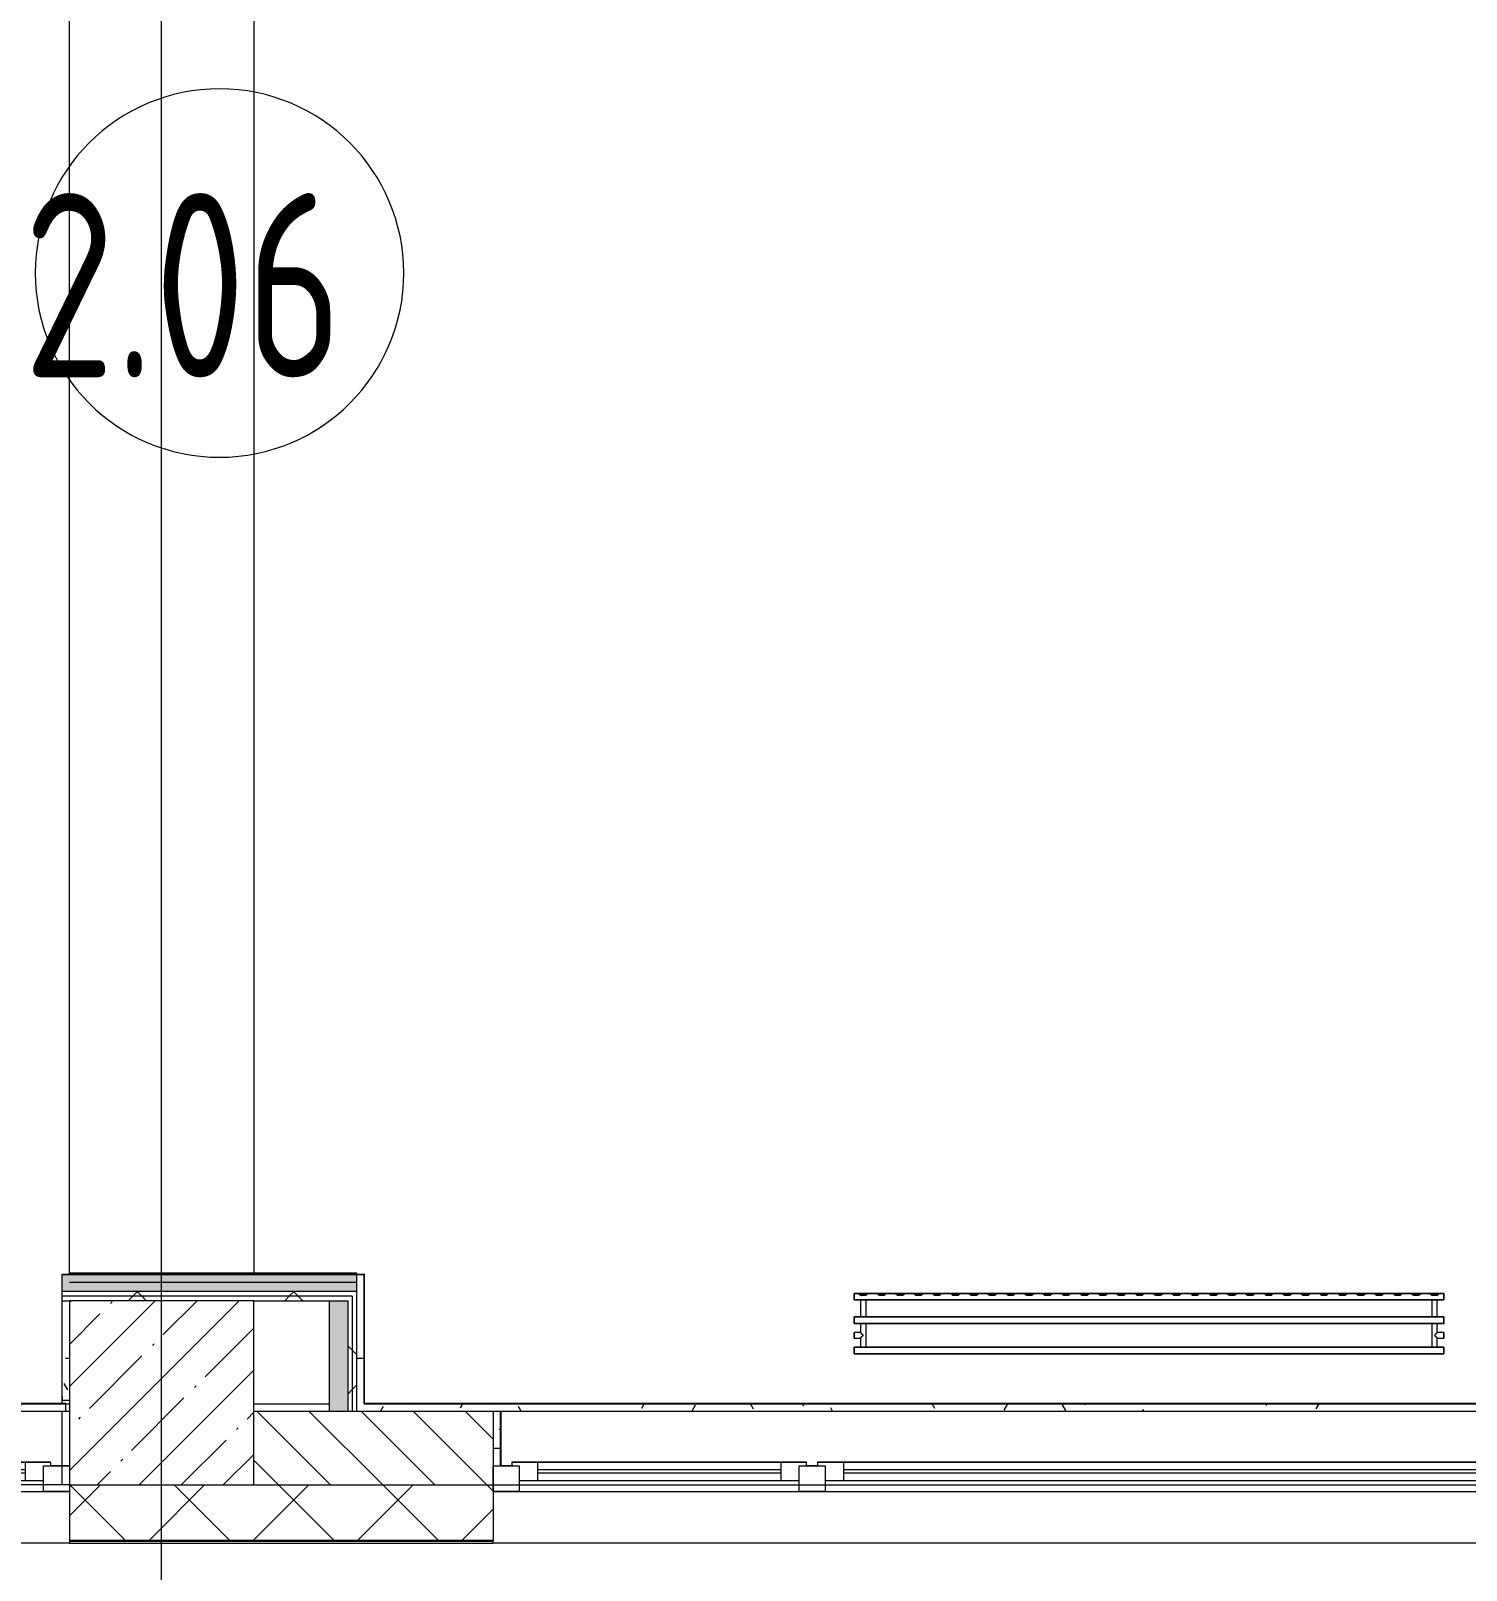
# Model space of a CAD drawing. Header units: millimetres. Extents: x -1113 to 415037, y -3642 to 354837.
# Drawn here: x 209577 to 213472, y -332 to 3847 of the extents above; entities that cross this region are included whole.
import ezdxf

# ---------------------------------------------------------------- set-up
doc = ezdxf.new("R2010")
doc.units = ezdxf.units.MM
for name, color, linetype, lineweight in [('A-AREA-IDEN', 7, 'Continuous', 9), ('A-FLOR', 7, 'Continuous', 9), ('A-GLAZ', 7, 'Continuous', 9), ('A-GLAZ-1', 7, 'Continuous', 5), ('A-WALL', 7, 'Continuous', 5), ('I-WALL', 7, 'Continuous', 5), ('S-COLS', 7, 'Continuous', 9), ('S-COLS-1', 7, 'Continuous', 5), ('Оси', 7, 'Continuous', 9)]:
    doc.layers.add(name, color=color, linetype=linetype, lineweight=lineweight)
for name, color, linetype, lineweight, true_color in [('A-WALL-1', 9, 'Continuous', 5, 0x808080), ('A-WALL-FNSH-1', 9, 'Continuous', 5, 0x808080), ('M-EQPM-1', 7, 'Continuous', 9, 0xb2b2b2)]:
    doc.layers.add(name, color=color, linetype=linetype, lineweight=lineweight, true_color=true_color)
doc.styles.add('СПДС', font='ГОСТ тип А.ttf', dxfattribs={"width": 0.9})
pattern_1 = [(0, (148772.123, -1e-08), (243.84, 60.96), [20.117, -162.763, 20.117, -162.763, -975.36]), (0, (148772.123, -1e-08), (243.84, 60.96), [-365.76, 20.117, -345.643, 20.117, -162.763, -426.72]), (0, (148772.123, -1e-08), (243.84, 60.96), [-914.4, 20.117, -101.803, 20.117, -284.683]), (120, (148863.563, 30.48), (-174.71291, 180.691634), [20.117, -162.763, 20.117, -162.763, -975.36]), (120, (148863.563, 30.48), (-174.71291, 180.691634), [-365.76, 20.117, -345.643, 20.117, -162.763, -426.72]), (120, (148863.563, 30.48), (-174.71291, 180.691634), [-914.4, 20.117, -101.803, 20.117, -284.683]), (240, (148894.043, 152.4), (-69.12709, -241.651634), [20.117, -162.763, 20.117, -162.763, -975.36]), (240, (148894.043, 152.4), (-69.12709, -241.651634), [-365.76, 20.117, -345.643, 20.117, -162.763, -426.72]), (240, (148894.043, 152.4), (-69.12709, -241.651634), [-914.4, 20.117, -101.803, 20.117, -284.683])]
pattern_2 = [(45, (148772.12, -1e-08), (-212.132, 212.132), []), (135, (148772.12, -1e-08), (-212.132, -212.132), [])]

# ---------------------------------------------------------------- blocks, each defined once
blk = doc.blocks.new('BSC_Колонна _Прямоугольная - 500х500-V289-Объем проектирования 2 этажа')
at = {"layer": 'S-COLS-1'}
h = blk.add_hatch(dxfattribs=at)
h.set_pattern_fill('FP_15', color=256, style=0, pattern_type=2)
h.set_pattern_definition([(45, (-61160, -150), (-114.04925, 114.04925), []), (45, (-61045.95, -150), (-114.04925, 114.04925), [201.613, -40.323, 6.706, -33.617])])
h.paths.add_polyline_path([(250, -250), (250, 250), (-250, 250), (-250, -250)])
for p, q in [((250, 250), (-250, 250)), ((-250, 250), (-250, -250)), ((250, -250), (250, 250)), ((-250, -250), (250, -250))]:
    blk.add_line(p, q, dxfattribs=at)
blk = doc.blocks.new('120_Окно_СКБ_2Ст - 120_Окно_СКБ_2Ст 3100х2500 _мал_створка слева_-22446080-Объем проектирования 2 этажа')
at = {"layer": 'A-GLAZ'}
for p, q in [((-1550, -127), (-1550, -57)), ((-1550, -57), (-1480, -57)), ((-1480, -57), (-1480, -127)), ((650, -127), (650, -57)), ((650, -57), (720, -57)), ((720, -57), (720, -127)), ((1480, -127), (1480, -57)), ((1480, -57), (1550, -57)), ((1550, -57), (1550, -127)), ((650, -87), (-1480, -87)), ((-1480, -87), (-1480, -127)), ((-1430, -137), (-1430, -87)), ((600, -137), (600, -87)), ((650, -127), (650, -87)), ((1480, -87), (720, -87)), ((720, -87), (720, -127)), ((770, -137), (770, -87)), ((1430, -137), (1430, -87)), ((1480, -127), (1480, -87)), ((-1480, -127), (-1550, -127)), ((-1480, -127), (-1500, -127)), ((-1500, -127), (-1500, -137)), ((-1500, -137), (670, -137)), ((670, -137), (-1500, -137)), ((720, -127), (650, -127)), ((670, -127), (650, -127)), ((670, -137), (670, -127)), ((720, -127), (700, -127)), ((700, -127), (700, -137)), ((700, -137), (1500, -137)), ((1500, -137), (700, -137)), ((1550, -127), (1480, -127)), ((1500, -127), (1480, -127)), ((1500, -137), (1500, -127))]:
    blk.add_line(p, q, dxfattribs=at)
at = {"layer": 'A-GLAZ-1'}
for p, q in [((1550, -57), (-1550, -57)), ((-1430, -107), (600, -107)), ((600, -117), (-1430, -117)), ((770, -107), (1430, -107)), ((1430, -117), (770, -117)), ((-1530, -127), (-1500, -127)), ((670, -127), (700, -127)), ((1500, -127), (1530, -127))]:
    blk.add_line(p, q, dxfattribs=at)
blk = doc.blocks.new('120_Окно_СКБ_2Ст - 120_Окно_СКБ_2Ст 2100х2500 _мал створка СЛЕВА_-22446485-Объем проектирования 2 этажа')
at = {"layer": 'A-GLAZ'}
for p, q in [((-1050, -127), (-1050, -57)), ((-1050, -57), (-980, -57)), ((-980, -57), (-980, -127)), ((-220, -127), (-220, -57)), ((-220, -57), (-150, -57)), ((-150, -57), (-150, -127)), ((980, -127), (980, -57)), ((980, -57), (1050, -57)), ((1050, -57), (1050, -127)), ((-220, -87), (-980, -87)), ((-980, -87), (-980, -127)), ((-930, -137), (-930, -87)), ((-270, -137), (-270, -87)), ((-220, -127), (-220, -87)), ((980, -87), (-150, -87)), ((-150, -87), (-150, -127)), ((-100, -137), (-100, -87)), ((930, -137), (930, -87)), ((980, -127), (980, -87)), ((-980, -127), (-1050, -127)), ((-980, -127), (-1000, -127)), ((-1000, -127), (-1000, -137)), ((-1000, -137), (-200, -137)), ((-200, -137), (-1000, -137)), ((-150, -127), (-220, -127)), ((-200, -127), (-220, -127)), ((-200, -137), (-200, -127)), ((-150, -127), (-170, -127)), ((-170, -127), (-170, -137)), ((-170, -137), (1000, -137)), ((1000, -137), (-170, -137)), ((1050, -127), (980, -127)), ((1000, -127), (980, -127)), ((1000, -137), (1000, -127))]:
    blk.add_line(p, q, dxfattribs=at)
at = {"layer": 'A-GLAZ-1'}
for p, q in [((1050, -57), (-1050, -57)), ((-930, -107), (-270, -107)), ((-270, -117), (-930, -117)), ((-100, -107), (930, -107)), ((930, -117), (-100, -117)), ((-1050, -127), (-1000, -127)), ((-200, -127), (-170, -127)), ((1000, -127), (1030, -127))]:
    blk.add_line(p, q, dxfattribs=at)
blk = doc.blocks.new('radiator_prado_classic_z_tip_30_po exemplyaru - Classic Z Тип 30-500-V463-Объем проектирования 2 этажа')
at = {"layer": 'M-EQPM-1'}
for p, q in [((0, 228), (0, 210)), ((1600, 228), (0, 228)), ((0, 210), (0, 228)), ((0, 228), (12.5, 228)), ((0, 210), (1600, 210)), ((17.8, 210), (0, 210)), ((12.5, 228), (37.5, 228)), ((37.5, 228), (12.5, 228)), ((12.5, 228), (37.5, 228)), ((12.5, 228), (17.5, 223)), ((12.5, 228), (17.5, 223)), ((32.5, 223), (17.5, 223)), ((17.5, 223), (32.5, 223)), ((17.5, 210), (17.5, 164)), ((17.5, 210), (17.5, 164)), ((17.8, 210), (17.5, 210)), ((17.5, 210), (17.8, 210)), ((17.8, 210), (17.5, 210)), ((17.5, 210), (32.5, 210)), ((19.7, 210), (17.8, 210)), ((17.8, 210), (32.2, 210)), ((18.5, 210), (17.8, 210)), ((19.7, 210), (18.5, 210)), ((21.2, 210), (19.7, 210)), ((21.2, 210), (19.7, 210)), ((23.1, 210), (21.2, 210)), ((32.2, 210), (21.2, 210)), ((25, 210), (23.1, 210)), ((26.9, 210), (25, 210)), ((28.7, 210), (26.9, 210)), ((30.3, 210), (28.7, 210)), ((31.5, 210), (30.3, 210)), ((32.2, 210), (31.5, 210)), ((32.5, 210), (32.2, 210)), ((32.2, 210), (32.5, 210)), ((32.5, 210), (32.2, 210)), ((1567.8, 210), (32.2, 210)), ((32.5, 223), (37.5, 228)), ((37.5, 228), (32.5, 223)), ((32.5, 164), (32.5, 210)), ((32.5, 164), (32.5, 210)), ((37.5, 228), (62.5, 228)), ((62.5, 228), (87.5, 228)), ((87.5, 228), (62.5, 228)), ((62.5, 228), (87.5, 228)), ((62.5, 228), (67.5, 223)), ((62.5, 228), (67.5, 223)), ((82.5, 223), (67.5, 223)), ((67.5, 223), (82.5, 223)), ((82.5, 223), (87.5, 228)), ((87.5, 228), (82.5, 223)), ((87.5, 228), (112.5, 228)), ((112.5, 228), (137.5, 228)), ((137.5, 228), (112.5, 228)), ((112.5, 228), (137.5, 228)), ((112.5, 228), (117.5, 223)), ((112.5, 228), (117.5, 223)), ((132.5, 223), (117.5, 223)), ((117.5, 223), (132.5, 223)), ((132.5, 223), (137.5, 228)), ((137.5, 228), (132.5, 223)), ((137.5, 228), (162.5, 228)), ((162.5, 228), (187.5, 228)), ((187.5, 228), (162.5, 228)), ((162.5, 228), (187.5, 228)), ((162.5, 228), (167.5, 223)), ((162.5, 228), (167.5, 223)), ((182.5, 223), (167.5, 223)), ((167.5, 223), (182.5, 223)), ((182.5, 223), (187.5, 228)), ((187.5, 228), (182.5, 223)), ((187.5, 228), (212.5, 228)), ((212.5, 228), (237.5, 228)), ((237.5, 228), (212.5, 228)), ((212.5, 228), (237.5, 228)), ((212.5, 228), (217.5, 223)), ((212.5, 228), (217.5, 223)), ((232.5, 223), (217.5, 223)), ((217.5, 223), (232.5, 223)), ((232.5, 223), (237.5, 228)), ((237.5, 228), (232.5, 223)), ((237.5, 228), (262.5, 228)), ((262.5, 228), (287.5, 228)), ((287.5, 228), (262.5, 228)), ((262.5, 228), (287.5, 228)), ((262.5, 228), (267.5, 223)), ((262.5, 228), (267.5, 223)), ((282.5, 223), (267.5, 223)), ((267.5, 223), (282.5, 223)), ((282.5, 223), (287.5, 228)), ((287.5, 228), (282.5, 223)), ((287.5, 228), (312.5, 228)), ((337.5, 228), (312.5, 228)), ((312.5, 228), (337.5, 228)), ((312.5, 228), (317.5, 223)), ((312.5, 228), (317.5, 223)), ((312.7, 228), (337.5, 228)), ((332.5, 223), (317.5, 223)), ((317.5, 223), (332.5, 223)), ((332.5, 223), (337.5, 228)), ((337.5, 228), (332.5, 223)), ((337.5, 228), (362.5, 228)), ((362.5, 228), (387.5, 228)), ((387.5, 228), (362.5, 228)), ((362.5, 228), (387.5, 228)), ((362.5, 228), (367.5, 223)), ((362.5, 228), (367.5, 223)), ((382.5, 223), (367.5, 223)), ((367.5, 223), (382.5, 223)), ((382.5, 223), (387.5, 228)), ((387.5, 228), (382.5, 223)), ((387.5, 228), (412.5, 228)), ((412.5, 228), (437.5, 228)), ((437.5, 228), (412.5, 228)), ((412.5, 228), (437.5, 228)), ((412.5, 228), (417.5, 223)), ((412.5, 228), (417.5, 223)), ((432.5, 223), (417.5, 223)), ((417.5, 223), (432.5, 223)), ((432.5, 223), (437.5, 228)), ((437.5, 228), (432.5, 223)), ((437.5, 228), (462.5, 228)), ((462.5, 228), (487.5, 228)), ((487.5, 228), (462.5, 228)), ((462.5, 228), (487.5, 228)), ((462.5, 228), (467.5, 223)), ((462.5, 228), (467.5, 223)), ((482.5, 223), (467.5, 223)), ((467.5, 223), (482.5, 223)), ((482.5, 223), (487.5, 228)), ((487.5, 228), (482.5, 223)), ((487.5, 228), (512.5, 228)), ((512.5, 228), (537.5, 228)), ((537.5, 228), (512.5, 228)), ((512.5, 228), (537.5, 228)), ((512.5, 228), (517.5, 223)), ((512.5, 228), (517.5, 223)), ((532.5, 223), (517.5, 223)), ((517.5, 223), (532.5, 223)), ((532.5, 223), (537.5, 228)), ((537.5, 228), (532.5, 223)), ((537.5, 228), (562.5, 228)), ((562.5, 228), (587.5, 228)), ((587.5, 228), (562.5, 228)), ((562.5, 228), (587.5, 228)), ((562.5, 228), (567.5, 223)), ((562.5, 228), (567.5, 223)), ((582.5, 223), (567.5, 223)), ((567.5, 223), (582.5, 223)), ((582.5, 223), (587.5, 228)), ((587.5, 228), (582.5, 223)), ((587.5, 228), (612.5, 228)), ((612.5, 228), (637.5, 228)), ((637.5, 228), (612.5, 228)), ((612.5, 228), (637.5, 228)), ((612.5, 228), (617.5, 223)), ((612.5, 228), (617.5, 223)), ((632.5, 223), (617.5, 223)), ((617.5, 223), (632.5, 223)), ((632.5, 223), (637.5, 228)), ((637.5, 228), (632.5, 223)), ((637.5, 228), (662.5, 228)), ((662.5, 228), (687.5, 228)), ((687.5, 228), (662.5, 228)), ((662.5, 228), (687.5, 228)), ((662.5, 228), (667.5, 223)), ((662.5, 228), (667.5, 223)), ((682.5, 223), (667.5, 223)), ((667.5, 223), (682.5, 223)), ((682.5, 223), (687.5, 228)), ((687.5, 228), (682.5, 223)), ((687.5, 228), (712.5, 228)), ((712.5, 228), (737.5, 228)), ((737.5, 228), (712.5, 228)), ((712.5, 228), (737.5, 228)), ((712.5, 228), (717.5, 223)), ((712.5, 228), (717.5, 223)), ((732.5, 223), (717.5, 223)), ((717.5, 223), (732.5, 223)), ((732.5, 223), (737.5, 228)), ((737.5, 228), (732.5, 223)), ((737.5, 228), (762.5, 228)), ((762.5, 228), (787.5, 228)), ((787.5, 228), (762.5, 228)), ((762.5, 228), (787.5, 228)), ((762.5, 228), (767.5, 223)), ((762.5, 228), (767.5, 223)), ((782.5, 223), (767.5, 223)), ((767.5, 223), (782.5, 223)), ((782.5, 223), (787.5, 228)), ((787.5, 228), (782.5, 223)), ((787.5, 228), (812.5, 228)), ((812.5, 228), (837.5, 228)), ((837.5, 228), (812.5, 228)), ((812.5, 228), (837.5, 228)), ((812.5, 228), (817.5, 223)), ((812.5, 228), (817.5, 223)), ((832.5, 223), (817.5, 223)), ((817.5, 223), (832.5, 223)), ((832.5, 223), (837.5, 228)), ((837.5, 228), (832.5, 223)), ((837.5, 228), (862.5, 228)), ((862.5, 228), (887.5, 228)), ((887.5, 228), (862.5, 228)), ((862.5, 228), (887.5, 228)), ((862.5, 228), (867.5, 223)), ((862.5, 228), (867.5, 223)), ((882.5, 223), (867.5, 223)), ((867.5, 223), (882.5, 223)), ((882.5, 223), (887.5, 228)), ((887.5, 228), (882.5, 223)), ((887.5, 228), (912.5, 228)), ((912.5, 228), (937.5, 228)), ((937.5, 228), (912.5, 228)), ((912.5, 228), (937.5, 228)), ((912.5, 228), (917.5, 223)), ((912.5, 228), (917.5, 223)), ((932.5, 223), (917.5, 223)), ((917.5, 223), (932.5, 223)), ((932.5, 223), (937.5, 228)), ((937.5, 228), (932.5, 223)), ((937.5, 228), (962.5, 228)), ((962.5, 228), (987.5, 228)), ((987.5, 228), (962.5, 228)), ((962.5, 228), (987.5, 228)), ((962.5, 228), (967.5, 223)), ((962.5, 228), (967.5, 223)), ((982.5, 223), (967.5, 223)), ((967.5, 223), (982.5, 223)), ((982.5, 223), (987.5, 228)), ((987.5, 228), (982.5, 223)), ((987.5, 228), (1012.5, 228)), ((1012.5, 228), (1037.5, 228)), ((1037.5, 228), (1012.5, 228)), ((1012.5, 228), (1037.5, 228)), ((1012.5, 228), (1017.5, 223)), ((1012.5, 228), (1017.5, 223)), ((1032.5, 223), (1017.5, 223)), ((1017.5, 223), (1032.5, 223)), ((1032.5, 223), (1037.5, 228)), ((1037.5, 228), (1032.5, 223)), ((1037.5, 228), (1062.5, 228)), ((1062.5, 228), (1087.5, 228)), ((1087.5, 228), (1062.5, 228)), ((1062.5, 228), (1087.5, 228)), ((1062.5, 228), (1067.5, 223)), ((1062.5, 228), (1067.5, 223)), ((1082.5, 223), (1067.5, 223)), ((1067.5, 223), (1082.5, 223)), ((1082.5, 223), (1087.5, 228)), ((1087.5, 228), (1082.5, 223)), ((1087.5, 228), (1112.5, 228)), ((1112.5, 228), (1137.5, 228)), ((1137.5, 228), (1112.5, 228)), ((1112.5, 228), (1137.5, 228)), ((1112.5, 228), (1117.5, 223)), ((1112.5, 228), (1117.5, 223)), ((1132.5, 223), (1117.5, 223)), ((1117.5, 223), (1132.5, 223)), ((1132.5, 223), (1137.5, 228)), ((1137.5, 228), (1132.5, 223)), ((1137.5, 228), (1162.5, 228)), ((1162.5, 228), (1187.5, 228)), ((1187.5, 228), (1162.5, 228)), ((1162.5, 228), (1187.5, 228)), ((1162.5, 228), (1167.5, 223)), ((1162.5, 228), (1167.5, 223)), ((1182.5, 223), (1167.5, 223)), ((1167.5, 223), (1182.5, 223)), ((1182.5, 223), (1187.5, 228)), ((1187.5, 228), (1182.5, 223)), ((1187.5, 228), (1212.5, 228)), ((1212.5, 228), (1237.5, 228)), ((1237.5, 228), (1212.5, 228)), ((1212.5, 228), (1237.5, 228)), ((1212.5, 228), (1217.5, 223)), ((1212.5, 228), (1217.5, 223)), ((1232.5, 223), (1217.5, 223)), ((1217.5, 223), (1232.5, 223)), ((1232.5, 223), (1237.5, 228)), ((1237.5, 228), (1232.5, 223)), ((1237.5, 228), (1262.5, 228)), ((1262.5, 228), (1287.5, 228)), ((1287.5, 228), (1262.5, 228)), ((1262.5, 228), (1287.5, 228)), ((1262.5, 228), (1267.5, 223)), ((1262.5, 228), (1267.5, 223)), ((1282.5, 223), (1267.5, 223)), ((1267.5, 223), (1282.5, 223)), ((1282.5, 223), (1287.5, 228)), ((1287.5, 228), (1282.5, 223)), ((1287.5, 228), (1312.5, 228)), ((1312.5, 228), (1337.5, 228)), ((1337.5, 228), (1312.5, 228)), ((1312.5, 228), (1337.5, 228)), ((1312.5, 228), (1317.5, 223)), ((1312.5, 228), (1317.5, 223)), ((1332.5, 223), (1317.5, 223)), ((1317.5, 223), (1332.5, 223)), ((1332.5, 223), (1337.5, 228)), ((1337.5, 228), (1332.5, 223)), ((1337.5, 228), (1362.5, 228)), ((1362.5, 228), (1387.5, 228)), ((1387.5, 228), (1362.5, 228)), ((1362.5, 228), (1387.5, 228)), ((1362.5, 228), (1367.5, 223)), ((1362.5, 228), (1367.5, 223)), ((1382.5, 223), (1367.5, 223)), ((1367.5, 223), (1382.5, 223)), ((1382.5, 223), (1387.5, 228)), ((1387.5, 228), (1382.5, 223)), ((1387.5, 228), (1412.5, 228)), ((1412.5, 228), (1437.5, 228)), ((1437.5, 228), (1412.5, 228)), ((1412.5, 228), (1437.5, 228)), ((1412.5, 228), (1417.5, 223)), ((1412.5, 228), (1417.5, 223)), ((1432.5, 223), (1417.5, 223)), ((1417.5, 223), (1432.5, 223)), ((1432.5, 223), (1437.5, 228)), ((1437.5, 228), (1432.5, 223)), ((1437.5, 228), (1462.5, 228)), ((1462.5, 228), (1487.5, 228)), ((1487.5, 228), (1462.5, 228)), ((1462.5, 228), (1487.5, 228)), ((1462.5, 228), (1467.5, 223)), ((1462.5, 228), (1467.5, 223)), ((1482.5, 223), (1467.5, 223)), ((1467.5, 223), (1482.5, 223)), ((1482.5, 223), (1487.5, 228)), ((1487.5, 228), (1482.5, 223)), ((1487.5, 228), (1512.5, 228)), ((1512.5, 228), (1537.5, 228)), ((1537.5, 228), (1512.5, 228)), ((1512.5, 228), (1537.5, 228)), ((1512.5, 228), (1517.5, 223)), ((1512.5, 228), (1517.5, 223)), ((1532.5, 223), (1517.5, 223)), ((1517.5, 223), (1532.5, 223)), ((1532.5, 223), (1537.5, 228)), ((1537.5, 228), (1532.5, 223)), ((1537.5, 228), (1562.5, 228)), ((1562.5, 228), (1587.5, 228)), ((1587.5, 228), (1562.5, 228)), ((1562.5, 228), (1587.5, 228)), ((1562.5, 228), (1567.5, 223)), ((1562.5, 228), (1567.5, 223)), ((1582.5, 223), (1567.5, 223)), ((1567.5, 223), (1582.5, 223)), ((1567.5, 210), (1567.5, 164)), ((1567.5, 210), (1567.5, 164)), ((1567.8, 210), (1567.5, 210)), ((1567.5, 210), (1582.5, 210)), ((1567.8, 210), (1567.5, 210)), ((1567.5, 210), (1567.8, 210)), ((1582.2, 210), (1567.8, 210)), ((1568.5, 210), (1567.8, 210)), ((1567.8, 210), (1569.7, 210)), ((1569.7, 210), (1568.5, 210)), ((1573.1, 210), (1569.7, 210)), ((1569.7, 210), (1573.1, 210)), ((1578.7, 210), (1573.1, 210)), ((1573.1, 210), (1576.9, 210)), ((1576.9, 210), (1578.7, 210)), ((1580.3, 210), (1578.7, 210)), ((1578.7, 210), (1581.5, 210)), ((1581.5, 210), (1580.3, 210)), ((1582.2, 210), (1581.5, 210)), ((1581.5, 210), (1582.2, 210)), ((1582.5, 210), (1582.2, 210)), ((1582.5, 210), (1582.2, 210)), ((1582.2, 210), (1582.5, 210)), ((1600, 210), (1582.2, 210)), ((1582.5, 223), (1587.5, 228)), ((1587.5, 228), (1582.5, 223)), ((1582.5, 164), (1582.5, 210)), ((1582.5, 164), (1582.5, 210)), ((1587.5, 228), (1600, 228)), ((1600, 210), (1600, 228)), ((1600, 228), (1600, 210)), ((1600, 164), (0, 164)), ((0, 164), (0, 146)), ((0, 146), (0, 164)), ((0, 164), (17.8, 164)), ((0, 146), (1600, 146)), ((18.5, 146), (0, 146)), ((17.8, 164), (17.5, 164)), ((17.5, 164), (17.8, 164)), ((17.8, 164), (17.5, 164)), ((17.5, 164), (32.5, 164)), ((17.5, 146), (17.5, 121.5)), ((17.5, 146), (17.5, 121.5)), ((17.5, 146), (18.5, 146)), ((18.5, 146), (17.5, 146)), ((17.5, 146), (18.5, 146)), ((32.5, 146), (17.5, 146)), ((19.7, 164), (17.8, 164)), ((17.8, 164), (18.5, 164)), ((18.5, 164), (17.8, 164)), ((18.5, 164), (19.7, 164)), ((19.7, 164), (18.5, 164)), ((18.5, 146), (19.7, 146)), ((32.2, 146), (18.5, 146)), ((18.5, 146), (19.7, 146)), ((25, 164), (19.7, 164)), ((19.7, 164), (32.2, 164)), ((21.2, 164), (19.7, 164)), ((19.7, 146), (21.2, 146)), ((19.7, 146), (21.2, 146)), ((21.2, 146), (31.5, 146)), ((23.1, 164), (21.2, 164)), ((21.2, 146), (23.1, 146)), ((25, 164), (23.1, 164)), ((23.1, 146), (25, 146)), ((26.9, 164), (25, 164)), ((26.9, 164), (25, 164)), ((25, 146), (26.9, 146)), ((28.7, 164), (26.9, 164)), ((28.7, 164), (26.9, 164)), ((26.9, 146), (28.7, 146)), ((30.3, 164), (28.7, 164)), ((30.3, 164), (28.7, 164)), ((28.7, 146), (30.3, 146)), ((32.2, 164), (30.3, 164)), ((31.5, 164), (30.3, 164)), ((30.3, 146), (31.5, 146)), ((32.2, 164), (31.5, 164)), ((31.5, 146), (32.2, 146)), ((31.5, 146), (32.2, 146)), ((32.5, 164), (32.2, 164)), ((32.2, 164), (32.5, 164)), ((32.5, 164), (32.2, 164)), ((32.2, 164), (1567.8, 164)), ((32.2, 146), (32.5, 146)), ((32.5, 146), (32.2, 146)), ((32.2, 146), (32.5, 146)), ((1567.8, 146), (32.2, 146)), ((32.5, 82), (32.5, 146)), ((32.5, 82), (32.5, 146)), ((1567.8, 164), (1567.5, 164)), ((1567.5, 164), (1582.5, 164)), ((1567.8, 164), (1567.5, 164)), ((1567.5, 164), (1567.8, 164)), ((1567.5, 146), (1567.5, 82)), ((1567.5, 146), (1567.5, 82)), ((1567.5, 146), (1567.8, 146)), ((1582.5, 146), (1567.5, 146)), ((1567.5, 146), (1567.8, 146)), ((1567.8, 146), (1567.5, 146)), ((1568.5, 164), (1567.8, 164)), ((1581.5, 164), (1567.8, 164)), ((1567.8, 164), (1582.2, 164)), ((1567.8, 146), (1580.3, 146)), ((1567.8, 146), (1581.5, 146)), ((1581.5, 146), (1567.8, 146)), ((1569.7, 164), (1568.5, 164)), ((1582.2, 164), (1569.7, 164)), ((1580.3, 146), (1581.5, 146)), ((1582.2, 164), (1581.5, 164)), ((1581.5, 146), (1582.5, 146)), ((1581.5, 146), (1582.5, 146)), ((1582.5, 146), (1581.5, 146)), ((1600, 146), (1581.5, 146)), ((1582.5, 164), (1582.2, 164)), ((1582.5, 164), (1582.2, 164)), ((1582.2, 164), (1582.5, 164)), ((1582.2, 164), (1600, 164)), ((1582.5, 121.5), (1582.5, 146)), ((1582.5, 121.5), (1582.5, 146)), ((1600, 146), (1600, 164)), ((1600, 164), (1600, 146)), ((17.5, 121.5), (0, 121.5)), ((17.5, 121.5), (0, 121.5)), ((0, 121.5), (0, 120.5)), ((0, 106.5), (0, 121.5)), ((0, 120.5), (0, 107.5)), ((0, 120.5), (0, 119.3)), ((0, 114), (0, 120.5)), ((0, 120.5), (0, 120.5)), ((0, 119.3), (0, 117.8)), ((0, 117.8), (0, 114)), ((0, 114), (0, 110.3)), ((0, 107.5), (0, 114)), ((0, 110.3), (0, 108.7)), ((0, 108.7), (0, 107.5)), ((0, 107.5), (0, 106.5)), ((0, 107.5), (0, 107.5)), ((0, 106.5), (17.5, 106.5)), ((0, 106.5), (17.5, 106.5)), ((17.5, 106.5), (17.5, 82)), ((17.5, 106.5), (17.5, 82)), ((1600, 121.5), (1582.5, 121.5)), ((1600, 121.5), (1582.5, 121.5)), ((1582.5, 82), (1582.5, 106.5)), ((1582.5, 106.5), (1600, 106.5)), ((1582.5, 82), (1582.5, 106.5)), ((1582.5, 106.5), (1600, 106.5)), ((1600, 121.5), (1600, 106.5)), ((1600, 120.5), (1600, 121.5)), ((1600, 121.5), (1600, 120.5)), ((1600, 120.5), (1600, 121.5)), ((1600, 107.5), (1600, 120.5)), ((1600, 120.5), (1600, 107.5)), ((1600, 112.1), (1600, 120.5)), ((1600, 107.5), (1600, 112.1)), ((1600, 106.5), (1600, 107.5)), ((1600, 107.5), (1600, 106.5)), ((1600, 106.5), (1600, 107.5)), ((1600, 82), (0, 82)), ((0, 82), (0, 64)), ((0, 64), (0, 82)), ((0, 82), (18.5, 82)), ((1600, 64), (0, 64)), ((0, 64), (1600, 64)), ((18.5, 82), (17.5, 82)), ((17.5, 82), (18.5, 82)), ((18.5, 82), (17.5, 82)), ((17.5, 82), (32.5, 82)), ((30.3, 82), (18.5, 82)), ((18.5, 82), (32.2, 82)), ((19.7, 82), (18.5, 82)), ((21.2, 82), (19.7, 82)), ((23.1, 82), (21.2, 82)), ((25, 82), (23.1, 82)), ((26.9, 82), (25, 82)), ((28.7, 82), (26.9, 82)), ((30.3, 82), (28.7, 82)), ((31.5, 82), (30.3, 82)), ((31.5, 82), (30.3, 82)), ((32.2, 82), (31.5, 82)), ((32.2, 82), (31.5, 82)), ((32.5, 82), (32.2, 82)), ((32.2, 82), (32.5, 82)), ((32.5, 82), (32.2, 82)), ((32.2, 82), (1567.8, 82)), ((1567.8, 82), (1567.5, 82)), ((1567.5, 82), (1582.5, 82)), ((1567.8, 82), (1567.5, 82)), ((1567.5, 82), (1567.8, 82)), ((1568.5, 82), (1567.8, 82)), ((1581.5, 82), (1567.8, 82)), ((1567.8, 82), (1568.5, 82)), ((1581.5, 82), (1568.5, 82)), ((1568.5, 82), (1573.1, 82)), ((1573.1, 82), (1576.9, 82)), ((1576.9, 82), (1581.5, 82)), ((1582.5, 82), (1581.5, 82)), ((1582.5, 82), (1581.5, 82)), ((1581.5, 82), (1582.5, 82)), ((1581.5, 82), (1600, 82)), ((1600, 64), (1600, 82)), ((1600, 82), (1600, 64))]:
    blk.add_line(p, q, dxfattribs=at)
for points, knots in [([(18.5, 120.5), (18.4, 120.6), (18.3, 120.7), (18.1, 120.9), (17.9, 121.1), (17.8, 121.2), (17.7, 121.3), (17.5, 121.5), (17.5, 121.5), (17.5, 121.5)], [0.7142857, 0.7142857, 0.7142857, 0.7142857, 0.75, 0.7857143, 0.8214286, 0.8571429, 0.8928571, 0.9285714, 1, 1, 1, 1]), ([(17.5, 121.5), (17.5, 121.5), (17.5, 121.5), (17.7, 121.3), (17.8, 121.2), (17.9, 121.1), (18.1, 120.9), (18.3, 120.7), (18.4, 120.6), (18.5, 120.5)], [0, 0, 0, 0, 0.0714286, 0.1071429, 0.1428571, 0.1785714, 0.2142857, 0.25, 0.2857143, 0.2857143, 0.2857143, 0.2857143]), ([(17.5, 121.5), (17.5, 121.5), (17.5, 121.5), (17.7, 121.3), (17.8, 121.2), (17.9, 121.1), (18.1, 120.9), (18.3, 120.7), (18.4, 120.6), (18.5, 120.5)], [0, 0, 0, 0, 0.0714286, 0.1071429, 0.1428571, 0.1785714, 0.2142857, 0.25, 0.2857143, 0.2857143, 0.2857143, 0.2857143]), ([(25, 114), (24.5, 114.5), (23.6, 115.4), (22.4, 116.6), (21.6, 117.4), (21.1, 117.9), (20.8, 118.2), (20.5, 118.5), (20.2, 118.8), (19.8, 119.1), (19.6, 119.4), (19.3, 119.7), (19, 120), (18.7, 120.3), (18.5, 120.5), (18.3, 120.7), (18.1, 120.9), (17.9, 121.1), (17.8, 121.2), (17.7, 121.3), (17.5, 121.5), (17.5, 121.5), (17.5, 121.5)], [0, 0, 0, 0, 0.142857, 0.285714, 0.357143, 0.392857, 0.428571, 0.464286, 0.5, 0.535714, 0.571429, 0.607143, 0.642857, 0.678571, 0.714286, 0.75, 0.785714, 0.821429, 0.857143, 0.892857, 0.928571, 1, 1, 1, 1]), ([(17.5, 106.5), (17.5, 106.5), (17.5, 106.5), (17.7, 106.7), (17.8, 106.8), (17.9, 106.9), (18.1, 107.1), (18.3, 107.3), (18.5, 107.5), (18.7, 107.7), (19, 108), (19.3, 108.3), (19.6, 108.6), (19.8, 108.9), (20.3, 109.3), (20.7, 109.7), (21.1, 110.1), (21.6, 110.6), (22.4, 111.4), (23.6, 112.6), (24.5, 113.5), (25, 114)], [0, 0, 0, 0, 0.071429, 0.107143, 0.142857, 0.178571, 0.214286, 0.25, 0.285714, 0.321429, 0.357143, 0.392857, 0.428571, 0.464286, 0.5, 0.571429, 0.607143, 0.642857, 0.714286, 0.857143, 1, 1, 1, 1]), ([(17.5, 106.5), (17.5, 106.5), (17.5, 106.5), (17.7, 106.7), (17.8, 106.8), (17.9, 106.9), (18.1, 107.1), (18.3, 107.3), (18.4, 107.4), (18.5, 107.5)], [0, 0, 0, 0, 0.0714286, 0.1071429, 0.1428571, 0.1785714, 0.2142857, 0.25, 0.2857143, 0.2857143, 0.2857143, 0.2857143]), ([(18.5, 107.5), (18.4, 107.4), (18.3, 107.3), (18.1, 107.1), (17.9, 106.9), (17.8, 106.8), (17.7, 106.7), (17.5, 106.5), (17.5, 106.5), (17.5, 106.5)], [0.7142857, 0.7142857, 0.7142857, 0.7142857, 0.75, 0.7857143, 0.8214286, 0.8571429, 0.8928571, 0.9285714, 1, 1, 1, 1]), ([(18.5, 107.5), (18.4, 107.4), (18.3, 107.3), (18.1, 107.1), (17.9, 106.9), (17.8, 106.8), (17.7, 106.7), (17.5, 106.5), (17.5, 106.5), (17.5, 106.5)], [0.7142857, 0.7142857, 0.7142857, 0.7142857, 0.75, 0.7857143, 0.8214286, 0.8571429, 0.8928571, 0.9285714, 1, 1, 1, 1]), ([(22.1, 116.9), (21.9, 117.1), (21.6, 117.4), (21.1, 117.9), (20.8, 118.2), (20.5, 118.5), (20.2, 118.8), (19.9, 119.2), (19.7, 119.3), (19.6, 119.4)], [0.2857143, 0.2857143, 0.2857143, 0.2857143, 0.3571429, 0.3928571, 0.4285714, 0.4642857, 0.5, 0.5357143, 0.5714286, 0.5714286, 0.5714286, 0.5714286]), ([(19.6, 119.4), (19.7, 119.3), (19.9, 119.2), (20.3, 118.7), (20.7, 118.3), (21.1, 117.9), (21.6, 117.4), (21.9, 117.1), (22.1, 116.9)], [0.4285714, 0.4285714, 0.4285714, 0.4285714, 0.4642857, 0.5, 0.5714286, 0.6071429, 0.6428571, 0.7142857, 0.7142857, 0.7142857, 0.7142857]), ([(19.6, 119.4), (19.7, 119.3), (19.8, 119.1), (20.3, 118.7), (20.7, 118.3), (21.1, 117.9), (21.6, 117.4), (21.9, 117.1), (22.1, 116.9)], [0.4285714, 0.4285714, 0.4285714, 0.4285714, 0.4642857, 0.5, 0.5714286, 0.6071429, 0.6428571, 0.7142857, 0.7142857, 0.7142857, 0.7142857]), ([(19.6, 108.6), (19.7, 108.7), (19.9, 108.8), (20.3, 109.3), (20.7, 109.7), (21.1, 110.1), (21.6, 110.6), (21.9, 110.9), (22.1, 111.1)], [0.4285714, 0.4285714, 0.4285714, 0.4285714, 0.4642857, 0.5, 0.5714286, 0.6071429, 0.6428571, 0.7142857, 0.7142857, 0.7142857, 0.7142857]), ([(22.1, 111.1), (21.9, 110.9), (21.6, 110.6), (21.1, 110.1), (20.8, 109.8), (20.5, 109.5), (20.2, 109.2), (19.9, 108.8), (19.7, 108.7), (19.6, 108.6)], [0.2857143, 0.2857143, 0.2857143, 0.2857143, 0.3571429, 0.3928571, 0.4285714, 0.4642857, 0.5, 0.5357143, 0.5714286, 0.5714286, 0.5714286, 0.5714286]), ([(22.1, 111.1), (21.9, 110.9), (21.6, 110.6), (21.1, 110.1), (20.8, 109.8), (20.5, 109.5), (20.2, 109.2), (19.8, 108.9), (19.7, 108.7), (19.6, 108.6)], [0.2857143, 0.2857143, 0.2857143, 0.2857143, 0.3571429, 0.3928571, 0.4285714, 0.4642857, 0.5, 0.5357143, 0.5714286, 0.5714286, 0.5714286, 0.5714286]), ([(1575, 114), (1575.5, 114.5), (1576.4, 115.4), (1577.6, 116.6), (1578.4, 117.4), (1578.9, 117.9), (1579.2, 118.2), (1579.5, 118.5), (1579.8, 118.8), (1580.1, 119.2), (1580.4, 119.4), (1580.7, 119.7), (1581, 120), (1581.3, 120.3), (1581.5, 120.5), (1581.7, 120.7), (1581.9, 120.9), (1582.1, 121.1), (1582.2, 121.2), (1582.3, 121.3), (1582.5, 121.5), (1582.5, 121.5), (1582.5, 121.5)], [0, 0, 0, 0, 0.142857, 0.285714, 0.357143, 0.392857, 0.428571, 0.464286, 0.5, 0.535714, 0.571429, 0.607143, 0.642857, 0.678571, 0.714286, 0.75, 0.785714, 0.821429, 0.857143, 0.892857, 0.928571, 1, 1, 1, 1]), ([(1582.5, 106.5), (1582.5, 106.5), (1582.5, 106.5), (1582.3, 106.7), (1582.2, 106.8), (1582.1, 106.9), (1581.9, 107.1), (1581.7, 107.3), (1581.5, 107.5), (1581.3, 107.7), (1581, 108), (1580.7, 108.3), (1580.4, 108.6), (1580.1, 108.8), (1579.7, 109.3), (1579.3, 109.7), (1578.9, 110.1), (1578.4, 110.6), (1577.6, 111.4), (1576.4, 112.6), (1575.5, 113.5), (1575, 114)], [0, 0, 0, 0, 0.071429, 0.107143, 0.142857, 0.178571, 0.214286, 0.25, 0.285714, 0.321429, 0.357143, 0.392857, 0.428571, 0.464286, 0.5, 0.571429, 0.607143, 0.642857, 0.714286, 0.857143, 1, 1, 1, 1]), ([(1579.2, 118.2), (1579.1, 118.1), (1578.9, 117.9), (1578.4, 117.4), (1578.1, 117.1), (1577.9, 116.9)], [0.5714286, 0.5714286, 0.5714286, 0.5714286, 0.6071429, 0.6428571, 0.7142857, 0.7142857, 0.7142857, 0.7142857]), ([(1579.2, 118.2), (1579.1, 118.1), (1578.9, 117.9), (1578.4, 117.4), (1578.1, 117.1), (1577.9, 116.9)], [0.5714286, 0.5714286, 0.5714286, 0.5714286, 0.6071429, 0.6428571, 0.7142857, 0.7142857, 0.7142857, 0.7142857]), ([(1577.9, 116.9), (1578.1, 117.1), (1578.4, 117.4), (1578.9, 117.9), (1579.1, 118.1), (1579.2, 118.2)], [0.2857143, 0.2857143, 0.2857143, 0.2857143, 0.3571429, 0.3928571, 0.4285714, 0.4285714, 0.4285714, 0.4285714]), ([(1577.9, 111.1), (1578.1, 110.9), (1578.4, 110.6), (1578.9, 110.1), (1579.2, 109.8), (1579.5, 109.5), (1579.8, 109.2), (1580.1, 108.8), (1580.3, 108.7), (1580.4, 108.6)], [0.2857143, 0.2857143, 0.2857143, 0.2857143, 0.3571429, 0.3928571, 0.4285714, 0.4642857, 0.5, 0.5357143, 0.5714286, 0.5714286, 0.5714286, 0.5714286]), ([(1577.9, 111.1), (1578.1, 110.9), (1578.4, 110.6), (1578.9, 110.1), (1579.2, 109.8), (1579.5, 109.5), (1579.8, 109.2), (1580.1, 108.8), (1580.3, 108.7), (1580.4, 108.6)], [0.2857143, 0.2857143, 0.2857143, 0.2857143, 0.3571429, 0.3928571, 0.4285714, 0.4642857, 0.5, 0.5357143, 0.5714286, 0.5714286, 0.5714286, 0.5714286]), ([(1580.4, 108.6), (1580.3, 108.7), (1580.1, 108.8), (1579.7, 109.3), (1579.3, 109.7), (1578.9, 110.1), (1578.4, 110.6), (1578.1, 110.9), (1577.9, 111.1)], [0.4285714, 0.4285714, 0.4285714, 0.4285714, 0.4642857, 0.5, 0.5714286, 0.6071429, 0.6428571, 0.7142857, 0.7142857, 0.7142857, 0.7142857]), ([(1580.4, 119.4), (1580.3, 119.3), (1580.1, 119.2), (1579.7, 118.7), (1579.4, 118.4), (1579.2, 118.2)], [0.4285714, 0.4285714, 0.4285714, 0.4285714, 0.4642857, 0.5, 0.5714286, 0.5714286, 0.5714286, 0.5714286]), ([(1580.4, 119.4), (1580.3, 119.3), (1580.1, 119.2), (1579.7, 118.7), (1579.4, 118.4), (1579.2, 118.2)], [0.4285714, 0.4285714, 0.4285714, 0.4285714, 0.4642857, 0.5, 0.5714286, 0.5714286, 0.5714286, 0.5714286]), ([(1582.5, 121.5), (1582.5, 121.5), (1582.5, 121.5), (1582.3, 121.3), (1582.2, 121.2), (1582.1, 121.1), (1581.9, 120.9), (1581.7, 120.7), (1581.6, 120.6), (1581.5, 120.5)], [0, 0, 0, 0, 0.0714286, 0.1071429, 0.1428571, 0.1785714, 0.2142857, 0.25, 0.2857143, 0.2857143, 0.2857143, 0.2857143]), ([(1582.5, 121.5), (1582.5, 121.5), (1582.5, 121.5), (1582.3, 121.3), (1582.2, 121.2), (1582.1, 121.1), (1581.9, 120.9), (1581.7, 120.7), (1581.6, 120.6), (1581.5, 120.5)], [0, 0, 0, 0, 0.0714286, 0.1071429, 0.1428571, 0.1785714, 0.2142857, 0.25, 0.2857143, 0.2857143, 0.2857143, 0.2857143]), ([(1581.5, 120.5), (1581.6, 120.6), (1581.7, 120.7), (1581.9, 120.9), (1582.1, 121.1), (1582.2, 121.2), (1582.3, 121.3), (1582.5, 121.5), (1582.5, 121.5), (1582.5, 121.5)], [0.7142857, 0.7142857, 0.7142857, 0.7142857, 0.75, 0.7857143, 0.8214286, 0.8571429, 0.8928571, 0.9285714, 1, 1, 1, 1]), ([(1581.5, 107.5), (1581.6, 107.4), (1581.7, 107.3), (1581.9, 107.1), (1582.1, 106.9), (1582.2, 106.8), (1582.3, 106.7), (1582.5, 106.5), (1582.5, 106.5), (1582.5, 106.5)], [0.7142857, 0.7142857, 0.7142857, 0.7142857, 0.75, 0.7857143, 0.8214286, 0.8571429, 0.8928571, 0.9285714, 1, 1, 1, 1]), ([(1581.5, 107.5), (1581.6, 107.4), (1581.7, 107.3), (1581.9, 107.1), (1582.1, 106.9), (1582.2, 106.8), (1582.3, 106.7), (1582.5, 106.5), (1582.5, 106.5), (1582.5, 106.5)], [0.7142857, 0.7142857, 0.7142857, 0.7142857, 0.75, 0.7857143, 0.8214286, 0.8571429, 0.8928571, 0.9285714, 1, 1, 1, 1]), ([(1582.5, 106.5), (1582.5, 106.5), (1582.5, 106.5), (1582.3, 106.7), (1582.2, 106.8), (1582.1, 106.9), (1581.9, 107.1), (1581.7, 107.3), (1581.6, 107.4), (1581.5, 107.5)], [0, 0, 0, 0, 0.0714286, 0.1071429, 0.1428571, 0.1785714, 0.2142857, 0.25, 0.2857143, 0.2857143, 0.2857143, 0.2857143])]:
    blk.add_open_spline(points, degree=3, knots=knots, dxfattribs=at)
for points in [[(19.6, 119.4), (19.5, 119.5), (19.3, 119.7), (19, 120), (18.7, 120.3), (18.6, 120.4), (18.5, 120.5)], [(18.5, 120.5), (18.6, 120.4), (18.7, 120.3), (19, 120), (19.3, 119.7), (19.5, 119.5), (19.6, 119.4)], [(18.5, 120.5), (18.6, 120.4), (18.7, 120.3), (19, 120), (19.3, 119.7), (19.5, 119.5), (19.6, 119.4)], [(18.5, 107.5), (18.6, 107.6), (18.7, 107.7), (19, 108), (19.3, 108.3), (19.5, 108.5), (19.6, 108.6)], [(19.6, 108.6), (19.5, 108.5), (19.3, 108.3), (19, 108), (18.7, 107.7), (18.6, 107.6), (18.5, 107.5)], [(19.6, 108.6), (19.5, 108.5), (19.3, 108.3), (19, 108), (18.7, 107.7), (18.6, 107.6), (18.5, 107.5)], [(25, 114), (24.5, 114.5), (23.6, 115.4), (22.6, 116.4), (22.1, 116.9)], [(22.1, 116.9), (22.6, 116.4), (23.6, 115.4), (24.5, 114.5), (25, 114)], [(22.1, 116.9), (22.6, 116.4), (23.6, 115.4), (24.5, 114.5), (25, 114)], [(22.1, 111.1), (22.6, 111.6), (23.6, 112.6), (24.5, 113.5), (25, 114)], [(25, 114), (24.5, 113.5), (23.6, 112.6), (22.6, 111.6), (22.1, 111.1)], [(25, 114), (24.5, 113.5), (23.6, 112.6), (22.6, 111.6), (22.1, 111.1)], [(1577.9, 116.9), (1577.4, 116.4), (1576.4, 115.4), (1575.5, 114.5), (1575, 114)], [(1577.9, 116.9), (1577.4, 116.4), (1576.4, 115.4), (1575.5, 114.5), (1575, 114)], [(1575, 114), (1575.5, 114.5), (1576.4, 115.4), (1577.4, 116.4), (1577.9, 116.9)], [(1575, 114), (1575.5, 113.5), (1576.4, 112.6), (1577.4, 111.6), (1577.9, 111.1)], [(1575, 114), (1575.5, 113.5), (1576.4, 112.6), (1577.4, 111.6), (1577.9, 111.1)], [(1577.9, 111.1), (1577.4, 111.6), (1576.4, 112.6), (1575.5, 113.5), (1575, 114)], [(1579.2, 118.2), (1579.3, 118.3), (1579.5, 118.5), (1579.8, 118.8), (1580.1, 119.2), (1580.3, 119.3), (1580.4, 119.4)], [(1581.5, 120.5), (1581.4, 120.4), (1581.3, 120.3), (1581, 120), (1580.7, 119.7), (1580.5, 119.5), (1580.4, 119.4)], [(1581.5, 120.5), (1581.4, 120.4), (1581.3, 120.3), (1581, 120), (1580.7, 119.7), (1580.5, 119.5), (1580.4, 119.4)], [(1580.4, 119.4), (1580.5, 119.5), (1580.7, 119.7), (1581, 120), (1581.3, 120.3), (1581.4, 120.4), (1581.5, 120.5)], [(1580.4, 108.6), (1580.5, 108.5), (1580.7, 108.3), (1581, 108), (1581.3, 107.7), (1581.4, 107.6), (1581.5, 107.5)], [(1580.4, 108.6), (1580.5, 108.5), (1580.7, 108.3), (1581, 108), (1581.3, 107.7), (1581.4, 107.6), (1581.5, 107.5)], [(1581.5, 107.5), (1581.4, 107.6), (1581.3, 107.7), (1581, 108), (1580.7, 108.3), (1580.5, 108.5), (1580.4, 108.6)]]:
    blk.add_open_spline(points, degree=3, dxfattribs=at)
blk = doc.blocks.new('Марка_Помещения - Номер-25198446-Объем проектирования 2 этажа')
at = {"layer": 'A-AREA-IDEN'}
for start, end in [(360, 180), (180, 360)]:
    blk.add_arc((0, 0), 2.5, start, end, dxfattribs=at)

msp = doc.modelspace()

# ---------------------------------------------------------------- hatches: boundary and pattern name
at = {"layer": 'A-WALL'}
h = msp.add_hatch(dxfattribs=at)
h.set_pattern_fill('FP_2', color=256, style=0, pattern_type=2)
h.set_pattern_definition([(135, (148772.12, -1e-08), (-70.71068, -70.71068), [])])
h.paths.add_polyline_path([(213932.1, -100), (214182.1, -100), (214182.1, 100), (213932.1, 100), (213932.1, 81.4)])
h.paths.add_polyline_path([(210316.6, -100), (210832.1, -100), (210832.1, 100), (210182.1, 100), (210182.1, -100)])
h = msp.add_hatch(dxfattribs=at)
h.set_pattern_fill('FP_24', color=256, style=0, pattern_type=2)
h.set_pattern_definition([(45, (148772.12, -1e-08), (-141.42136, 141.42136), []), (135, (148772.12, -1e-08), (-141.42136, -141.42136), [])])
h.paths.add_polyline_path([(224252.1, -250), (224472.1, -250), (224472.1, -100), (220332.1, -100), (220332.1, -250), (224048.6, -250)])
h.paths.add_polyline_path([(216098.5, -250), (219432.1, -250), (219432.1, -100), (215832.1, -100), (215832.1, -250)])
h.paths.add_polyline_path([(214182.1, -250), (214932.1, -250), (214932.1, -100), (213932.1, -100), (213932.1, -250)])
h.paths.add_polyline_path([(210182.1, -250), (210832.1, -250), (210832.1, -100), (209682.1, -100), (209682.1, -250)])
h.paths.add_polyline_path([(207582.1, -250), (207582.1, -100), (206832.1, -100), (206832.1, -250), (207425.7, -250)])
h.paths.add_polyline_path([(205182.1, -250), (205932.1, -250), (205932.1, -100), (205182.1, -100), (205182.1, -118)])
h.paths.add_polyline_path([(200682.1, -250), (202082.1, -250), (202082.1, -100), (200682.1, -100)])
h.paths.add_polyline_path([(196584.7, -250), (197582.1, -250), (197582.1, -100), (196182.1, -100), (196182.1, -250)])
h.paths.add_polyline_path([(191682.1, -250), (192808.5, -250), (192808.5, -100), (191432.1, -100), (191432.1, -250), (191525.5, -250)])
h.paths.add_polyline_path([(194082.1, -250), (194082.1, -100), (193708.5, -100), (193708.5, -250)])
h.paths.add_polyline_path([(187262.1, -250), (188332.1, -250), (188332.1, -100), (186762.1, -100), (186762.1, -250), (187189.1, -250)])
h.paths.add_polyline_path([(181782.1, -250), (182642.1, -250), (182642.1, -100), (181782.1, -100), (181782.1, -118)])
h.paths.add_polyline_path([(183575.5, -250), (184662.1, -250), (184662.1, -100), (183542.1, -100), (183542.1, -250)])
h.paths.add_polyline_path([(178516.3, -250), (179682.1, -250), (179682.1, -100), (177981.9, -100), (177981.9, -250)])
h.paths.add_polyline_path([(171289, -250), (171482.1, -250), (171482.1, -100), (170382.1, -100), (170382.1, -250), (171282.1, -250)])
h.paths.add_polyline_path([(174902.6, -250), (175181.9, -250), (175181.9, -100), (173582.1, -100), (173582.1, -250), (174332.1, -250)])
h.paths.add_polyline_path([(165432.1, -250), (166032.1, -250), (166032.1, -100), (164882.1, -100), (164882.1, -250)])
h.paths.add_polyline_path([(167582.1, -250), (167582.1, -100), (166932.1, -100), (166932.1, -250), (166952.6, -250)])
h.paths.add_polyline_path([(160932.1, -250), (161782.1, -250), (161782.1, -100), (160432.1, -100), (160432.1, -250), (160448, -250)])
h.paths.add_polyline_path([(155388.8, -250), (157332.1, -250), (157332.1, -100), (153402.1, -100), (153402.1, -250), (154666.1, -250)])
h.paths.add_polyline_path([(148662.1, -250), (152502.1, -250), (152502.1, -100), (148512.1, -100), (148512.1, -250)])
at = {"layer": 'I-WALL'}
for points in [[(210180.3, 425), (210462.1, 425), (210462.1, 475), (209682.1, 475), (209682.1, 470), (209662.1, 469.9), (209662.1, 425), (209682.1, 425)], [(210387.1, 100), (210437.1, 100), (210437.1, 400), (210387.1, 400), (210387.1, 120)]]:
    msp.add_hatch(color=256, dxfattribs=at).paths.add_polyline_path(points)
h = msp.add_hatch(dxfattribs=at)
h.set_pattern_fill('FP_192', color=256, style=0, pattern_type=2)
h.set_pattern_definition(pattern_2)
h.paths.add_polyline_path([(210316.6, 412.5), (210462.1, 412.5), (210462.1, 425), (209662.1, 425), (209662.1, 412.5), (210182.1, 412.5)])
h = msp.add_hatch(dxfattribs=at)
h.set_pattern_fill('FP_191', color=256, style=0, pattern_type=2)
h.set_pattern_definition(pattern_1)
h.paths.add_polyline_path([(210462.1, 120), (210482.1, 121), (210482.1, 450), (210462.1, 450), (210462.1, 120.1)])
h = msp.add_hatch(dxfattribs=at)
h.set_pattern_fill('FP_192', color=256, style=0, pattern_type=2)
h.set_pattern_definition(pattern_2)
h.paths.add_polyline_path([(210316.6, 400), (210449.6, 400), (210449.6, 412.5), (209662.1, 412.5), (209662.1, 400), (210182.1, 400)])
h = msp.add_hatch(dxfattribs=at)
h.set_pattern_fill('FP_191', color=256, style=0, pattern_type=2)
h.set_pattern_definition(pattern_1)
h.paths.add_polyline_path([(209682.1, 130), (209682.1, 400), (209662.1, 400), (209662.1, 130), (209672.1, 130)])
h = msp.add_hatch(dxfattribs=at)
h.set_pattern_fill('FP_192', color=256, style=0, pattern_type=2)
h.set_pattern_definition(pattern_2)
h.paths.add_polyline_path([(210449.6, 100), (210449.6, 400), (210437.1, 400), (210437.1, 100)])
h = msp.add_hatch(dxfattribs=at)
h.set_pattern_fill('FP_192', color=256, style=0, pattern_type=2)
h.set_pattern_definition(pattern_2)
h.paths.add_polyline_path([(210462.1, 100), (210462.1, 412.5), (210449.6, 412.5), (210449.6, 100)])
h = msp.add_hatch(dxfattribs=at)
h.set_pattern_fill('FP_191', color=256, style=0, pattern_type=2)
h.set_pattern_definition(pattern_1)
h.paths.add_polyline_path([(205932.1, 100), (209672.1, 100), (209672.1, 120), (205932.1, 120)])
h = msp.add_hatch(dxfattribs=at)
h.set_pattern_fill('FP_191', color=256, style=0, pattern_type=2)
h.set_pattern_definition(pattern_1)
h.paths.add_polyline_path([(212123.5, 100), (214162.1, 102), (214162.1, 120), (210462.1, 120), (210462.1, 100), (211762.1, 100)])
h = msp.add_hatch(dxfattribs=at)
h.set_pattern_fill('FP_191', color=256, style=0, pattern_type=2)
h.set_pattern_definition(pattern_1)
h.paths.add_polyline_path([(210852.1, -48), (210852.1, 100), (210832.1, 100), (210832.1, -48)])

# ---------------------------------------------------------------- linework, layer by layer
at = {"layer": 'A-FLOR'}
for p, q in [((209682.1, 470), (209682.1, 7050)), ((210182.1, 7050), (210182.1, 475)), ((210482.1, 470), (210462.1, 470)), ((210482.1, 121), (210482.1, 470)), ((209682.1, 130), (209682.1, 120))]:
    msp.add_line(p, q, dxfattribs=at)
at = {"layer": 'A-WALL'}
for p, q in [((210462.1, 425), (209662.1, 425)), ((210449.6, 412.5), (209662.1, 412.5)), ((209662.1, 400), (209682.1, 400)), ((210437.1, 400), (210437.1, 100)), ((210449.6, 412.5), (210449.6, 100)), ((210482.1, 121), (210482.1, 120)), ((210482.1, 120), (214182.1, 120)), ((209662.1, -100), (209662.1, -48)), ((210182.1, -100), (214182.1, -100)), ((209682.1, -250), (210832.1, -250)), ((209682.1, -258), (207582.1, -258)), ((209682.1, -253), (210832.1, -253)), ((213932.1, -258), (210832.1, -258))]:
    msp.add_line(p, q, dxfattribs=at)
at = {"layer": 'A-WALL-1'}
for p, q in [((210462.1, 470), (209662.1, 470)), ((210462.1, 475), (209682.1, 475)), ((209682.1, 475), (209682.1, 470)), ((210462.1, 100), (210462.1, 475)), ((209682.1, 450), (210462.1, 450)), ((210182.1, 400), (210437.1, 400)), ((210387.1, 400), (210387.1, 100)), ((209662.1, 140.5), (209662.1, 130)), ((209662.1, 130), (209682.1, 130)), ((205682.1, 100), (209672.1, 100)), ((209672.1, 100), (209672.1, 120)), ((210182.1, 100), (214162.1, 100)), ((210832.1, 100), (210832.1, -250)), ((210852.1, -48), (210852.1, 100)), ((210832.1, -48), (210852.1, -48)), ((209682.1, -100), (209682.1, -250))]:
    msp.add_line(p, q, dxfattribs=at)
at = {"layer": 'A-WALL-FNSH-1'}
for p, q in [((209661.1, 471), (209661.1, 140.5)), ((210483.1, 471), (209661.1, 471)), ((209662.1, 140.5), (209662.1, 470)), ((210483.1, 121), (210483.1, 471)), ((209662.1, 420.5), (209661.1, 420.5)), ((209661.1, 420.5), (209661.1, 121)), ((209662.1, 121), (209662.1, 420.5)), ((209661.1, 140.5), (209662.1, 140.5)), ((209661.1, 121), (205942.1, 121)), ((205942.1, 120), (209672.1, 120)), ((209661.1, 100), (209661.1, -48)), ((209672.1, 121), (209662.1, 121)), ((209662.1, -48), (209662.1, 100)), ((209672.1, 120), (209672.1, 121)), ((214161.1, 121), (210483.1, 121)), ((210853.1, -48), (210853.1, 100)), ((209661.1, -48), (209662.1, -48)), ((210852.1, -48), (210853.1, -48)), ((209682.1, -250), (209682.1, -258)), ((210832.1, -258), (210832.1, -250)), ((209682.1, -258), (210832.1, -258))]:
    msp.add_line(p, q, dxfattribs=at)
at = {"layer": 'I-WALL'}
for p, q in [((209672.1, 120), (209682.1, 120)), ((209672.1, 100), (209682.1, 100)), ((210182.1, 120), (210387.1, 120)), ((209682.1, -48), (209662.1, -48)), ((209682.1, -100), (207582.1, -100))]:
    msp.add_line(p, q, dxfattribs=at)
at = {"layer": 'Оси'}
msp.add_lwpolyline([(210435.3, -1906.3), (210435.3, -1202.4), (209932.1, -636.3), (209932.1, 4363.7), (209932.1, 22398.1), (209932.1, 27398.1)], dxfattribs=at)

# ---------------------------------------------------------------- block references
at = {"layer": 'A-AREA-IDEN', "xscale": 199.9999999999999, "yscale": 199.9999999999999, "zscale": 199.9999999999999}
msp.add_blockref('Марка_Помещения - Номер-25198446-Объем проектирования 2 этажа', (210089.3, 3189.6), dxfattribs=at)
at = {"layer": 'A-GLAZ', "color": 3, "rotation": 180}
for name, p in [('120_Окно_СКБ_2Ст - 120_Окно_СКБ_2Ст 2100х2500 _мал створка СЛЕВА_-22446485-Объем проектирования 2 этажа', (208632.1, -175)), ('120_Окно_СКБ_2Ст - 120_Окно_СКБ_2Ст 3100х2500 _мал_створка слева_-22446080-Объем проектирования 2 этажа', (212382.1, -175))]:
    msp.add_blockref(name, p, dxfattribs=at)
at = {"layer": 'M-EQPM-1'}
msp.add_blockref('radiator_prado_classic_z_tip_30_po exemplyaru - Classic Z Тип 30-500-V463-Объем проектирования 2 этажа', (211810.8, 192), dxfattribs=at)
at = {"layer": 'S-COLS'}
msp.add_blockref('BSC_Колонна _Прямоугольная - 500х500-V289-Объем проектирования 2 этажа', (209932.1, 150), dxfattribs=at)

# ---------------------------------------------------------------- texts
at = {"layer": 'A-AREA-IDEN', "insert": (209557.8, 3406.7), "char_height": 500, "width": 1327.594, "attachment_point": 1, "style": 'СПДС'}
msp.add_mtext('2.06', dxfattribs=at)

doc.saveas('drawing.dxf')
